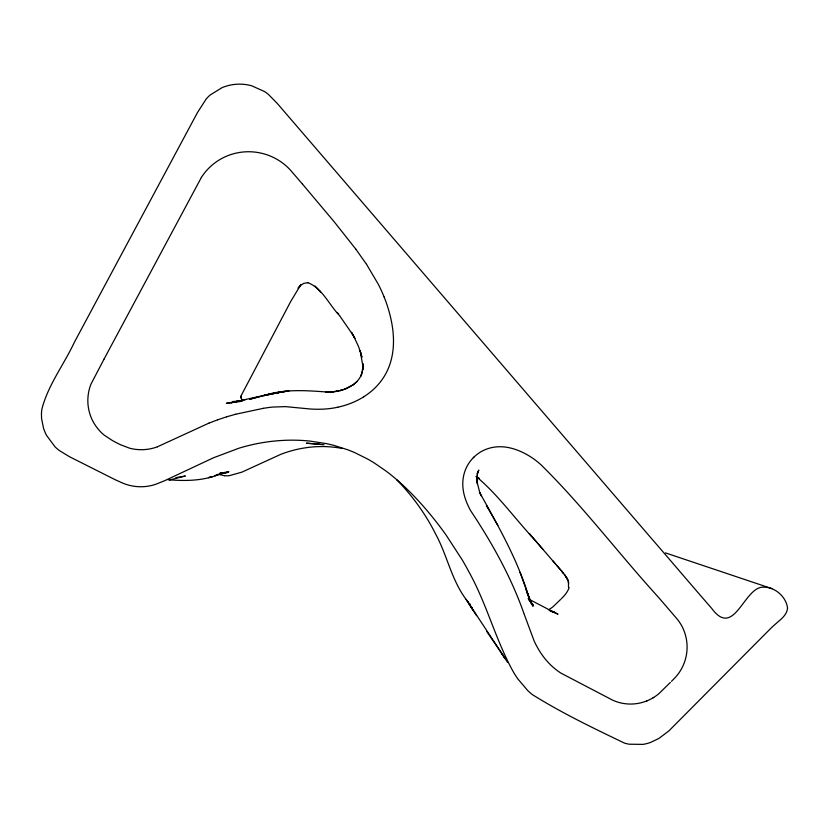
<?xml version="1.0" encoding="UTF-8"?>
<svg xmlns="http://www.w3.org/2000/svg" width="829" height="829" viewBox="0 0 829 829"><rect width="100%" height="100%" fill="white"/><g stroke="black" fill="none" stroke-linecap="round" stroke-linejoin="round"><path stroke-width="1.24" d="M362.853 366.045L362.791 369.983L362.957 363.641L362.853 366.045L360.159 350.553L361.9 357.299L361.175 354.356M477.411 474.261L476.799 479.908L477.411 474.261L478.799 470.064L477.172 473.701L478.115 471.763M568.518 587.305L568.425 581.461L568.632 583.305M362.294 371.806L361.164 375.734L362.853 367.744M240.887 398.044L241.249 395.485M361.164 375.734L361.579 374.459C356.48 386.345 342.802 391.112 330.802 392.107L333.03 391.92L325.984 392.252L333.03 391.92M241.249 395.474L290.72 301.476L300.72 284.927L298.088 288.305L300.533 285.363L303.87 283.331L307.828 282.71M104.102 358.988L201.354 177.479M104.091 359.009L91.024 384.034A43.906 43.44 -4.6 0 0 88.485 393.081A45.916 45.429 -4.6 0 0 87.874 402.438A45.44 44.953 -4.6 0 0 89.252 411.723A45.357 44.88 -4.6 0 0 92.547 420.531A46.196 45.699 -4.5 0 0 97.625 428.448A42.984 42.528 -4.8 0 0 104.236 435.173L112.122 440.354A116.537 115.376 2.8 0 0 120.526 444.727L129.355 448.116A43.232 42.776 -5.1 0 0 138.702 449.619A46.155 45.678 -4.8 0 0 148.163 449.194A44.973 44.507 -4.9 0 0 157.334 446.831M473.328 457.691L473.929 457.09M671.511 681.314L674.889 677.884A49.636 49.046 -79.3 0 0 678.91 672.961L679.386 672.257A43.346 42.828 -79.3 0 0 682.557 666.754L682.93 665.977A44.776 44.238 -79.3 0 0 685.189 660.029L685.417 659.21A44.393 43.864 -79.3 0 0 686.702 652.951L686.806 652.133A44.507 43.968 -79.3 0 0 687.065 645.781L687.034 644.921A44.393 43.864 -79.3 0 0 686.277 638.61L686.101 637.781A44.766 44.227 -79.2 0 0 684.35 631.688L684.091 630.983A43.388 42.859 -79.4 0 0 681.345 625.159L680.972 624.517A49.906 49.315 -78.8 0 0 677.303 619.232L658.485 597.315C618.735 553.731 583.077 506.198 540.964 464.768A106.661 106.174 -70.8 0 0 539.171 463.204L538.518 462.655A81.211 80.859 -77 0 0 533.503 458.758L532.798 458.271A71.719 71.408 -79.4 0 0 527.42 454.903L526.674 454.479A74.755 74.434 -78.6 0 0 520.995 451.639L520.218 451.308A64.134 63.864 -81.3 0 0 514.27 449.059L513.462 448.821A51.232 51.025 -84.6 0 0 507.275 447.359L506.436 447.225A43.709 43.533 -86.6 0 0 500.105 446.738L499.255 446.748A39.668 39.512 -87.6 0 0 492.934 447.37L492.105 447.536A37.709 37.564 -88 0 0 486.012 449.339L485.224 449.66A36.745 36.6 -88.2 0 0 479.587 452.603L478.872 453.08A36.258 36.124 -88.3 0 0 469.276 462.603L468.799 463.318A36.559 36.424 -88.3 0 0 465.794 468.945L465.515 469.628A37.336 37.191 -88.3 0 0 463.618 475.836L463.452 476.675A38.973 38.818 -88.4 0 0 462.789 483.027L462.779 483.887A42.383 42.206 -88.8 0 0 463.256 490.25L463.39 491.1A49.522 49.305 -89.7 0 0 464.872 497.307L465.121 498.125A63.802 63.491 88.3 0 0 467.401 504.094L467.743 504.871A88.568 88.071 85.1 0 0 470.582 510.591C491.96 542.746 511.006 576.725 523.855 613.273M670.381 682.422L658.982 693.583A44.497 43.958 -77.7 0 1 640.579 702.878L639.76 703.065A44.486 43.958 -77.7 0 1 633.501 703.945L632.662 703.997A44.6 44.072 -77.7 0 1 626.351 703.831L625.512 703.748A44.165 43.626 -77.6 0 1 619.315 702.557L618.507 702.329A45.885 45.336 -77.8 0 1 612.59 700.132L561.057 673.189A61.833 61.222 -77.9 0 1 555.803 669.438L555.14 668.91A68.797 68.113 -78.7 0 1 550.404 664.682L549.876 664.153A70.382 69.677 -78.9 0 1 545.534 659.366L544.995 658.713A76.517 75.75 -79.5 0 1 541.213 653.594L540.736 652.879A85.688 84.827 -80.5 0 1 537.43 647.439L537.068 646.786A101.065 100.029 -82 0 1 534.145 641.004L524.063 613.874M561.326 598.745L563.461 596.579A31.295 31.067 -77.5 0 0 566.02 593.491L566.321 593.046A27.336 27.129 -77.5 0 0 568.342 589.574L568.57 589.098A28.227 28.02 -77.5 0 0 569.171 587.709M560.601 599.44L553.368 606.455A28.051 27.844 -75.8 0 1 548.301 609.843M353.351 384.635L357.04 381.599M653.687 697.438L653.148 697.769M353.341 384.646L344.864 389.081L345.838 388.863L340.284 390.552L341.672 390.304L330.802 392.107M647.397 700.681L646.61 700.992M208.856 423.163L157.355 446.821M208.877 423.153L217.664 419.806M217.685 419.795L226.607 416.821M167.748 479.659C184.598 481.152 202.069 480.986 218.058 474.841L214.835 475.67L228.939 471.753L220.379 473.131M226.628 416.821L235.664 414.241M169.375 480.012L185.395 476.012L175.935 477.618M259.083 396.759L249.747 399.236L271.549 393.702M267.239 394.635L230.908 402.739L245.664 399.609M235.685 414.231L263.259 408.345M263.777 395.578L284.596 391.402L263.777 395.578C284.865 388.697 306.958 390.532 328.626 392.148L325.963 392.252M213.136 476.509L208.525 477.608L210.265 477.245M275.891 392.832L268.461 394.48L280.233 392.055M273.187 393.474L288.989 390.884L277.922 392.594M241.415 400.531L226.338 403.34L242.358 401.226M263.28 408.345L266.751 407.806A149.158 148.225 -30.6 0 1 272.565 407.07L285.466 406.624L309.942 408.966A123.708 122.827 21.2 0 0 319.3 409.246A96.05 95.459 18.8 0 0 328.636 408.707A88.288 87.77 18.1 0 0 337.859 407.205M224.535 472.924L219.654 473.463L228.338 472.364L220.338 473.027M335.569 391.547L337.403 391.309M241.322 401.236L232.887 401.557L240.856 401.371M220.545 473.027L223.985 473.027M319.683 444.199L306.378 443.194L324.004 444.717M224.327 475.691L217.923 474.198M307.839 282.71C322.191 287.974 329.186 304.968 339.558 315.611M550.238 611.087L555.057 612.569L549.938 610.486L558.021 614.175L549.534 609.957M665.459 552.891L771.934 588.631M529.524 599.522L547.917 609.108M476.053 476.53L479.317 478.52L476.395 476.665C497.69 494.519 514.053 517.462 532.86 537.783M529.068 600.061L530.56 601.305M319.756 291.145L320.543 291.932L315.051 285.995M337.154 312.512L338.595 313.963M396.573 479.608C412.251 495.576 425.536 513.949 435.588 533.949C447.743 556.249 451.992 582.797 468.603 602.548M529.368 600.497L533.182 605.377L529.658 600.528M535.337 540.643L529.337 533.607L531.617 536.353M556.653 565.223L563.751 573.564L535.555 540.788M552.933 560.912L555.357 563.72M533.068 537.917L542.767 549.223M302.492 184.111L290.305 169.966A60.341 59.667 18.6 0 0 283.425 163.634A55.398 54.787 19.1 0 0 275.56 158.546A56.559 55.926 19 0 0 266.979 154.785A56.248 55.626 19 0 0 257.84 152.505A56.331 55.709 19 0 0 221.602 158.577A56.248 55.626 19 0 0 213.82 163.707A56.6 55.978 19 0 0 207.012 170.059A55.191 54.579 19 0 0 201.364 177.458M302.502 184.131L334.077 221.644L355.755 249.063M561.575 571.005L567.223 578.497L568.435 581.989M339.569 315.621L352.967 334.999L351.455 332.305L354.916 338.408L353.392 335.683L358.387 346.201L360.916 353.548M355.765 249.073L366.501 264.275M528.146 598.445L533.182 605.377M486.592 631.263L504.985 658.226L467.173 600.911M481.359 495.97L479.431 492.105C498.229 526.073 517.856 559.979 528.933 597.471L526.042 589.378L528.166 595.253M468.592 603.18L472.312 608.673L466.064 599.357M566.145 576.984L564.963 574.984L567.875 580.269M501.431 653.159L507.607 662.423M366.522 264.296L378.335 284.316A164.598 163.354 4 0 1 380.387 288.471A153.044 151.925 5.4 0 1 384.128 296.989M470.54 606.32L476.571 615.626M469.618 604.88L473.121 610.299M531.949 603.657L529.741 600.03L533.006 606.03L528.767 598.144L533.006 606.03M487.753 507.69L486.395 505.535L497.877 525.431M565.948 576.58L567.751 579.803M531.938 604.04L526.757 591.45L530.653 602.103L528.322 595.761M520.001 572.331L525.824 588.341M479.763 492.581L476.768 480.747L477.349 484.022M240.866 396.459L241.954 400.158M476.841 478.551L477.017 481.97M470.395 604.331A41.025 40.766 -72.1 0 1 470.136 604.092M342.108 448.437A100.164 99.646 -34.4 0 0 335.59 447.401L330.533 446.883A108.993 108.402 -35.4 0 0 321.725 446.551L316.637 446.686A112.599 111.988 -35.9 0 0 307.849 447.463L302.813 448.23A115.625 114.982 -36.3 0 0 294.171 450.064L289.259 451.422A128.64 127.884 -38.3 0 0 280.896 454.282L241.788 472.188L229.374 475.649A24.984 24.808 -10.2 0 1 224.327 475.701M384.128 297.01A144.256 143.23 6.5 0 1 387.309 305.725A138.63 137.655 7.2 0 1 389.91 314.637A126.226 125.386 8.6 0 1 391.879 323.714A108.775 108.102 10.9 0 1 393.122 332.916A92.796 92.257 13 0 1 393.485 342.19A79.667 79.242 14.9 0 1 392.832 351.455A69.854 69.491 16.3 0 1 391.029 360.553A62.838 62.527 17.2 0 1 387.951 369.299A59.356 59.066 17.6 0 1 383.558 377.475A60.393 60.092 17.6 0 1 377.931 384.863A64.247 63.926 17.4 0 1 371.257 391.329A69.201 68.838 17.3 0 1 363.734 396.811M363.713 396.822A75.118 74.714 17.4 0 1 355.548 401.267A81.138 80.682 17.6 0 1 346.885 404.718A85.998 85.491 17.9 0 1 337.89 407.194M787.55 608.144C786.918 615.574 779.768 620.051 774.763 624.714A119.925 117.511 -83.9 0 0 771.498 627.646L668.899 730.888L658.848 738.463L650.599 742.421A41.098 40.538 -75.4 0 1 642.931 744.38L629.221 744.214A42.393 41.823 -75.4 0 1 624.424 743.074C593.367 728.163 561.948 713.085 532.684 694.816A62.621 61.999 -74.2 0 1 527.783 690.63L517.856 678.93A108.744 107.635 -79.2 0 1 513.503 672.184C495.659 640.195 486.851 604.061 469.007 572.031A332.263 327.621 -34.9 0 0 462.23 559.886L445.898 534.767A374.573 368.77 -34.1 0 0 437.608 523.596C423.432 505.348 407.702 488.136 389.547 473.753A191.178 189.53 -35.7 0 0 385.941 470.996L374.449 463.09A157.769 156.608 -35.5 0 0 367.516 458.976L355.019 452.758A141.231 140.277 -35 0 0 347.538 449.722L334.211 445.484A150.837 149.769 -35.5 0 0 326.336 443.619L310.17 441.111A171.448 170.121 -36.9 0 0 304.45 440.603A173.789 172.432 -37.1 0 0 290.419 440.178L288.067 440.22A176.401 175.002 -37.3 0 0 282.306 440.448A180.598 179.147 -37.7 0 0 268.306 441.784L265.974 442.116A184.442 182.929 -38 0 0 260.275 443.049A182.763 181.282 -37.8 0 0 246.524 446.064L244.234 446.676A184.339 182.836 -38 0 0 238.69 448.292L213.457 457.795L164.505 480.768A147.085 145.303 -0.1 0 1 159.717 482.665C146.712 488.623 131.728 487.939 119.075 481.431A203.623 201.623 8.7 0 1 115.127 479.69L69.481 456.717L59.408 450.582A44.631 44.072 -6.6 0 1 55.035 446.821L46.621 435.515A46.455 45.885 -6.5 0 1 43.45 427.951L41.595 418.707L41.45 414.034A38.517 38.03 -6.6 0 1 41.916 409.029C48.144 384.843 63.968 364.573 74.434 342.149L197.457 112.568L206.203 98.983A40.621 40.051 21.9 0 1 210.203 94.983L222.048 87.656A45.326 44.693 21.9 0 1 243.653 84.33A44.569 43.947 22 0 1 251.674 85.781L264.451 91.522A43.243 42.642 22.1 0 1 268.503 94.506L277.155 103.304L651.687 538.736C671.749 561.865 691.51 585.253 711.645 608.32C731.966 636.133 741.717 596.797 757.561 588.569A15.16 14.932 -87.7 0 1 760.867 587.378C773.188 585.388 786.193 595.958 787.55 608.144"/></g></svg>
